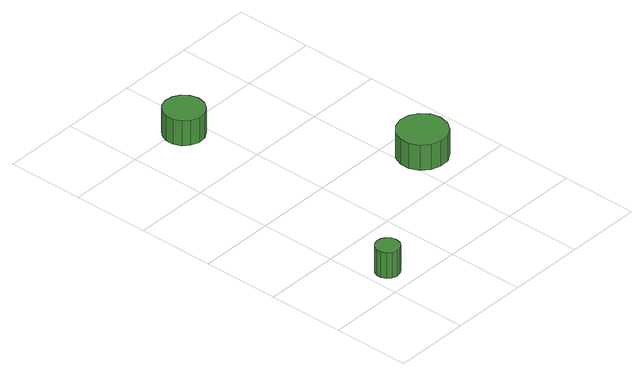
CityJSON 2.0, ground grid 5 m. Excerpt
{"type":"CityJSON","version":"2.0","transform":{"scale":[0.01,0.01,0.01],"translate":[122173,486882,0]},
"CityObjects":{
"tree1":{"type":"SolitaryVegetationObject","attributes":{"function":"something"},"geometry":[{"type":"MultiSurface","lod":"1","boundaries":[[[0,1,2,3,4,5,6,7,8,9,10,11,12,13,14]],[[15,16,17,18,19,20,21,22,23,24,25,26,27,28,29]],[[0,29,28,1]],[[1,28,27,2]],[[2,27,26,3]],[[3,26,25,4]],[[4,25,24,5]],[[5,24,23,6]],[[6,23,22,7]],[[7,22,21,8]],[[8,21,20,9]],[[9,20,19,10]],[[10,19,18,11]],[[11,18,17,12]],[[12,17,16,13]],[[13,16,15,14]],[[14,15,29,0]]]}]},
"tree2":{"type":"SolitaryVegetationObject","attributes":{"function":"something"},"geometry":[{"type":"MultiSurface","lod":"1","boundaries":[[[30,31,32,33,34,35,36,37,38,39,40,41,42,43,44]],[[45,46,47,48,49,50,51,52,53,54,55,56,57,58,59]],[[30,59,58,31]],[[31,58,57,32]],[[32,57,56,33]],[[33,56,55,34]],[[34,55,54,35]],[[35,54,53,36]],[[36,53,52,37]],[[37,52,51,38]],[[38,51,50,39]],[[39,50,49,40]],[[40,49,48,41]],[[41,48,47,42]],[[42,47,46,43]],[[43,46,45,44]],[[44,45,59,30]]]}]},
"tree3":{"type":"SolitaryVegetationObject","attributes":{"function":"something"},"geometry":[{"type":"MultiSurface","lod":"1","boundaries":[[[60,61,62,63,64,65,66,67,68,69,70,71,72,73,74]],[[75,76,77,78,79,80,81,82,83,84,85,86,87,88,89]],[[60,89,88,61]],[[61,88,87,62]],[[62,87,86,63]],[[63,86,85,64]],[[64,85,84,65]],[[65,84,83,66]],[[66,83,82,67]],[[67,82,81,68]],[[68,81,80,69]],[[69,80,79,70]],[[70,79,78,71]],[[71,78,77,72]],[[72,77,76,73]],[[73,76,75,74]],[[74,75,89,60]]]}]}
},
"vertices":[
[209,175,195],[202,207,195],[183,233,195],[155,249,195],[123,252,195],[92,243,195],[68,221,195],[55,191,195],[55,159,195],[68,130,195],[92,108,195],[123,98,195],[155,101,195],[183,117,195],[202,144,195],[202,144,15],[183,117,15],[155,101,15],[123,98,15],[92,108,15],[68,130,15],[55,159,15],[55,191,15],[68,221,15],[92,243,15],[123,252,15],[155,249,15],[183,233,15],[202,207,15],[209,175,15],
[519,1965,187],[508,2018,187],[476,2063,187],[429,2090,187],[374,2096,187],[322,2079,187],[282,2042,187],[260,1992,187],[260,1938,187],[282,1888,187],[322,1851,187],[374,1834,187],[429,1840,187],[476,1867,187],[508,1912,187],[508,1912,12],[476,1867,12],[429,1840,12],[374,1834,12],[322,1851,12],[282,1888,12],[260,1938,12],[260,1992,12],[282,2042,12],[322,2079,12],[374,2096,12],[429,2090,12],[476,2063,12],[508,2018,12],[519,1965,12],
[1289,781,195],[1275,846,195],[1236,899,195],[1179,933,195],[1113,940,195],[1050,919,195],[1000,875,195],[973,814,195],[973,747,195],[1000,687,195],[1050,642,195],[1113,622,195],[1179,629,195],[1236,662,195],[1275,716,195],[1275,716,16],[1236,662,16],[1179,629,16],[1113,622,16],[1050,642,16],[1000,687,16],[973,747,16],[973,814,16],[1000,875,16],[1050,919,16],[1113,940,16],[1179,933,16],[1236,899,16],[1275,846,16],[1289,781,16]
]}
